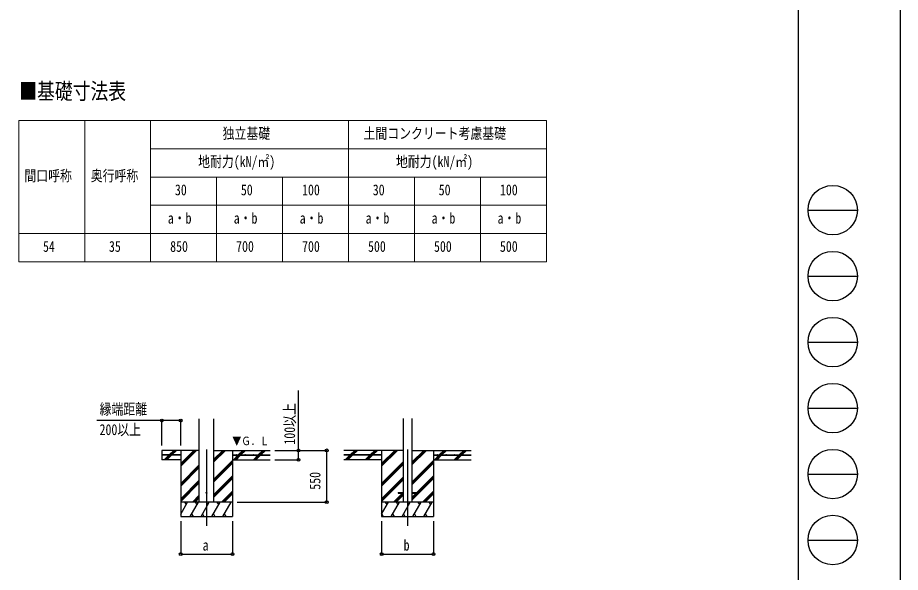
# Model space of a CAD drawing. Units: millimetres, scale not verified. Extents: x -14718 to 14718, y -10395 to 10395.
# Drawn here: x 5349 to 14718, y -6117 to -233 of the extents above; entities that cross this region are included whole.
import ezdxf
from ezdxf.enums import TextEntityAlignment as Align

# ---------------------------------------------------------------- set-up
doc = ezdxf.new("R2010")
doc.units = ezdxf.units.MM
doc.header["$LTSCALE"] = 50
doc.layers.add('0-1_TABLE1', color=7, linetype='Continuous', lineweight=18)
for name, color, linetype in [('0-2_USER1', 3, 'Continuous'), ('0-3_YKK_12', 2, 'Continuous'), ('0-4_YKK_13', 4, 'Continuous'), ('0-5_YKK_A1', 4, 'Continuous'), ('0-6_YKK_D', 6, 'Continuous'), ('0-7_YKK_ZWAK', 7, 'Continuous')]:
    doc.layers.add(name, color=color, linetype=linetype)
doc.styles.add('ＭＳ ゴシック', font='')
doc.styles.get('ＭＳ ゴシック').set_extended_font_data('MS Gothic')

msp = doc.modelspace()

# ---------------------------------------------------------------- linework, layer by layer
at = {"layer": '0-1_TABLE1'}
for p, q in [((5360.53, -1323.37), (10960.53, -1323.37)), ((5360.53, -1323.37), (5360.53, -2823.37)), ((6060.53, -1323.37), (6060.53, -2823.37)), ((6760.53, -1323.37), (6760.53, -2823.37)), ((8860.53, -1323.37), (8860.53, -2823.37)), ((6760.53, -1623.37), (10960.53, -1623.37)), ((6760.53, -1923.37), (10960.53, -1923.37)), ((7460.53, -1923.37), (7460.53, -2823.37)), ((8160.53, -1923.37), (8160.53, -2823.37)), ((9560.53, -1923.37), (9560.53, -2823.37)), ((10260.53, -1923.37), (10260.53, -2823.37)), ((6760.53, -2223.37), (10960.53, -2223.37)), ((5360.53, -2823.37), (10960.53, -2823.37))]:
    msp.add_line(p, q, dxfattribs=at)
for points in [[(10960.53, -1323.37), (10960.53, -1923.37), (10960.53, -2823.37)], [(5360.53, -2523.37), (6060.53, -2523.37), (6760.53, -2523.37), (10960.53, -2523.37)]]:
    msp.add_lwpolyline(points, dxfattribs=at)
at = {"layer": '0-3_YKK_12'}
for p, q in [((7354.22, -4814.16), (7354.22, -5623.37)), ((9487.44, -4814.16), (9487.44, -5623.37))]:
    msp.add_line(p, q, dxfattribs=at)
at = {"layer": '0-4_YKK_13'}
for p, q in [((9387.44, -5268.87), (9387.44, -5277.87)), ((9387.44, -5268.87), (9440.94, -5268.87)), ((9387.44, -5277.87), (9440.94, -5277.87)), ((9533.94, -5268.87), (9587.44, -5268.87)), ((9533.94, -5277.87), (9587.44, -5277.87)), ((9587.44, -5268.87), (9587.44, -5277.87))]:
    msp.add_line(p, q, dxfattribs=at)
msp.add_circle((7354.22, -5273.37), 5, dxfattribs=at)
at = {"layer": '0-5_YKK_A1'}
for p, q in [((7277.22, -5373.37), (7277.22, -4488.02)), ((7431.22, -5373.37), (7431.22, -4488.02)), ((9440.94, -4487.02), (9440.94, -5373.37)), ((9533.94, -4487.02), (9533.94, -5373.37)), ((7079.22, -4870.87), (6879.22, -4870.87)), ((6958.18, -4870.87), (7005.69, -4823.37)), ((6972.33, -4870.87), (7019.83, -4823.37)), ((6986.47, -4870.87), (7033.97, -4823.37)), ((7079.22, -4823.37), (7079.22, -5523.37)), ((7079.22, -4990.25), (7246.1, -4823.37)), ((7079.22, -4976.11), (7231.96, -4823.37)), ((7079.22, -4961.97), (7217.82, -4823.37)), ((7079.22, -4870.87), (7079.22, -4875.87)), ((7431.22, -4946.62), (7554.47, -4823.37)), ((7431.22, -4932.48), (7540.33, -4823.37)), ((7431.22, -4918.34), (7526.19, -4823.37)), ((7431.22, -4823.37), (8029.22, -4823.37)), ((7629.22, -4823.37), (7629.22, -5523.37)), ((7629.22, -4870.87), (8029.22, -4870.87)), ((7629.22, -4870.87), (7629.22, -4875.87)), ((7690.82, -4870.87), (7738.32, -4823.37)), ((7704.96, -4870.87), (7752.46, -4823.37)), ((7719.1, -4870.87), (7766.6, -4823.37)), ((7902.95, -4870.87), (7950.45, -4823.37)), ((7917.09, -4870.87), (7964.59, -4823.37)), ((7931.23, -4870.87), (7978.73, -4823.37)), ((9440.94, -4823.37), (8812.44, -4823.37)), ((9212.44, -4870.87), (8812.44, -4870.87)), ((8879.28, -4870.87), (8926.78, -4823.37)), ((8893.42, -4870.87), (8895.09, -4869.21)), ((8898.28, -4866.02), (8940.92, -4823.37)), ((8907.56, -4870.87), (8955.06, -4823.37)), ((9091.41, -4870.87), (9138.91, -4823.37)), ((9105.55, -4870.87), (9153.05, -4823.37)), ((9119.69, -4870.87), (9167.19, -4823.37)), ((9212.44, -4823.37), (9212.44, -5523.37)), ((9212.44, -4990.25), (9379.33, -4823.37)), ((9212.44, -4976.11), (9365.18, -4823.37)), ((9212.44, -4961.97), (9351.04, -4823.37)), ((9212.44, -4870.87), (9212.44, -4875.87)), ((9533.94, -4977.12), (9687.69, -4823.37)), ((9533.94, -4962.98), (9673.55, -4823.37)), ((9533.94, -4948.84), (9659.41, -4823.37)), ((9533.94, -4823.37), (10162.44, -4823.37)), ((9762.44, -4823.37), (9762.44, -5523.37)), ((9762.44, -4870.87), (10162.44, -4870.87)), ((9762.44, -4870.87), (9762.44, -4875.87)), ((9824.04, -4870.87), (9871.54, -4823.37)), ((9838.18, -4870.87), (9885.68, -4823.37)), ((9852.33, -4870.87), (9899.83, -4823.37)), ((10036.17, -4870.87), (10083.68, -4823.37)), ((10050.32, -4870.87), (10097.82, -4823.37)), ((10064.46, -4870.87), (10111.96, -4823.37)), ((7079.22, -4875.87), (6879.22, -4875.87)), ((7079.22, -4923.37), (6879.22, -4923.37)), ((6907.09, -4921.97), (6953.18, -4875.87)), ((6919.83, -4923.37), (6967.33, -4875.87)), ((6933.97, -4923.37), (6981.47, -4875.87)), ((7431.22, -5130.47), (7629.22, -4932.47)), ((7431.22, -5144.61), (7629.22, -4946.61)), ((7431.22, -5158.75), (7629.22, -4960.75)), ((7629.22, -4875.87), (8029.22, -4875.87)), ((7629.22, -4923.37), (8029.22, -4923.37)), ((7638.32, -4923.37), (7685.82, -4875.87)), ((7652.46, -4923.37), (7699.96, -4875.87)), ((7666.6, -4923.37), (7714.1, -4875.87)), ((7850.45, -4923.37), (7897.95, -4875.87)), ((7864.59, -4923.37), (7912.09, -4875.87)), ((7878.73, -4923.37), (7926.23, -4875.87)), ((9212.44, -4875.87), (8812.44, -4875.87)), ((9212.44, -4923.37), (8812.44, -4923.37)), ((8826.78, -4923.37), (8874.28, -4875.87)), ((8840.92, -4923.37), (8888.42, -4875.87)), ((8855.06, -4923.37), (8902.56, -4875.87)), ((9040.31, -4921.97), (9086.41, -4875.87)), ((9053.05, -4923.37), (9100.55, -4875.87)), ((9067.19, -4923.37), (9114.69, -4875.87)), ((9212.44, -5174.1), (9440.94, -4945.6)), ((9212.44, -5188.24), (9440.94, -4959.74)), ((9533.94, -5160.97), (9762.44, -4932.47)), ((9533.94, -5175.11), (9762.44, -4946.61)), ((9533.94, -5189.25), (9762.44, -4960.75)), ((9762.44, -4875.87), (10162.44, -4875.87)), ((9762.44, -4923.37), (10162.44, -4923.37)), ((9771.54, -4923.37), (9819.04, -4875.87)), ((9785.68, -4923.37), (9833.18, -4875.87)), ((9799.83, -4923.37), (9847.33, -4875.87)), ((9983.67, -4923.37), (10031.17, -4875.87)), ((9997.82, -4923.37), (10045.32, -4875.87)), ((10011.96, -4923.37), (10059.46, -4875.87)), ((7079.22, -5174.1), (7277.22, -4976.1)), ((7079.22, -5188.24), (7277.22, -4990.24)), ((7079.22, -5202.38), (7277.22, -5004.39)), ((9212.44, -5202.38), (9440.94, -4973.89)), ((7079.22, -5336.23), (7277.22, -5138.23)), ((7079.22, -5350.37), (7277.22, -5152.37)), ((7431.22, -5292.6), (7629.22, -5094.6)), ((7431.22, -5306.74), (7629.22, -5108.74)), ((7431.22, -5320.88), (7629.22, -5122.88)), ((9212.44, -5336.23), (9440.94, -5107.73)), ((9212.44, -5350.37), (9440.94, -5121.87)), ((9212.44, -5364.52), (9440.94, -5136.02)), ((9533.94, -5337.24), (9762.44, -5108.74)), ((9533.94, -5351.38), (9762.44, -5122.88)), ((9587.44, -5269.6), (9762.44, -5094.6)), ((7079.22, -5364.52), (7277.22, -5166.52)), ((7204.21, -5373.37), (7277.22, -5300.36)), ((7218.35, -5373.37), (7277.22, -5314.51)), ((7232.5, -5373.37), (7277.22, -5328.65)), ((7512.58, -5373.37), (7629.22, -5256.73)), ((7526.72, -5373.37), (7629.22, -5270.87)), ((7540.86, -5373.37), (7629.22, -5285.02)), ((9337.44, -5373.37), (9432.94, -5277.87)), ((9351.58, -5373.37), (9440.94, -5284.01)), ((9365.72, -5373.37), (9440.94, -5298.15)), ((9533.94, -5323.1), (9579.17, -5277.87)), ((9645.8, -5373.37), (9762.44, -5256.73)), ((9659.94, -5373.37), (9762.44, -5270.87)), ((9674.09, -5373.37), (9762.44, -5285.02)), ((7629.22, -5373.37), (7079.22, -5373.37)), ((7079.22, -5498.82), (7151.65, -5373.37)), ((7136.65, -5399.36), (7121.65, -5373.37)), ((7180.52, -5523.37), (7267.12, -5373.37)), ((7252.12, -5399.35), (7237.12, -5373.37)), ((7295.99, -5523.37), (7382.59, -5373.37)), ((7367.59, -5399.36), (7352.59, -5373.37)), ((7411.46, -5523.37), (7498.06, -5373.37)), ((7483.06, -5399.35), (7468.06, -5373.37)), ((7526.93, -5523.37), (7613.53, -5373.37)), ((7583.53, -5373.37), (7583.53, -5373.37)), ((9762.44, -5373.37), (9212.44, -5373.37)), ((9212.44, -5498.82), (9284.87, -5373.37)), ((9269.87, -5399.36), (9254.87, -5373.37)), ((9313.74, -5523.37), (9400.34, -5373.37)), ((9385.34, -5399.35), (9370.34, -5373.37)), ((9429.21, -5523.37), (9515.81, -5373.37)), ((9500.81, -5399.36), (9485.81, -5373.37)), ((9544.68, -5523.37), (9631.28, -5373.37)), ((9616.28, -5399.35), (9601.28, -5373.37)), ((9660.15, -5523.37), (9746.75, -5373.37)), ((9731.75, -5399.35), (9716.75, -5373.37)), ((7079.22, -5523.37), (7629.22, -5523.37)), ((7195.52, -5497.39), (7210.51, -5523.37)), ((7310.99, -5497.39), (7325.98, -5523.37)), ((7426.46, -5497.39), (7441.46, -5523.37)), ((7541.93, -5497.39), (7556.92, -5523.37)), ((9212.44, -5523.37), (9762.44, -5523.37)), ((9213.27, -5497.39), (9228.27, -5523.37)), ((9328.74, -5497.39), (9343.74, -5523.37)), ((9444.21, -5497.39), (9459.21, -5523.37)), ((9559.68, -5497.39), (9574.68, -5523.37)), ((9675.15, -5497.39), (9690.15, -5523.37))]:
    msp.add_line(p, q, dxfattribs=at)
msp.add_lwpolyline([(7277.22, -4823.37), (6879.22, -4823.37), (6879.22, -4923.37)], dxfattribs=at)
for centre in [(6944.22, -4868.37), (7034.22, -4868.37), (7674.22, -4868.37), (7764.22, -4868.37), (7854.22, -4868.37), (7944.22, -4868.37), (8897.44, -4868.37), (8987.44, -4868.37), (9077.44, -4868.37), (9167.44, -4868.37), (9807.44, -4868.37), (9897.44, -4868.37), (9987.44, -4868.37), (10077.44, -4868.37)]:
    msp.add_circle(centre, 2.5, dxfattribs=at)
at = {"layer": '0-6_YKK_D'}
for p, q in [((6879.22, -4773.37), (6879.22, -4507.12)), ((7079.22, -4773.37), (7079.22, -4507.12)), ((8079.22, -4823.37), (8630.22, -4823.37)), ((8079.22, -4823.37), (8330.22, -4823.37)), ((8629.22, -5373.37), (8629.22, -4823.37)), ((8079.22, -4923.37), (8330.22, -4923.37)), ((7679.22, -5373.37), (8630.22, -5373.37)), ((7079.22, -5573.37), (7079.22, -5924.37)), ((7629.22, -5573.37), (7629.22, -5924.37)), ((9212.44, -5573.37), (9212.44, -5924.37)), ((9762.44, -5573.37), (9762.44, -5924.37)), ((7079.22, -5923.37), (7629.22, -5923.37)), ((9212.44, -5923.37), (9762.44, -5923.37))]:
    msp.add_line(p, q, dxfattribs=at)
for points in [[(8329.22, -4923.37), (8329.22, -4823.37), (8329.22, -4189.87)], [(7079.22, -4508.12), (6879.22, -4508.12), (6188.52, -4508.12)]]:
    msp.add_lwpolyline(points, dxfattribs=at)
for centre in [(6879.22, -4508.12), (7079.22, -4508.12), (8329.22, -4823.37), (8629.22, -4823.37), (8329.22, -4923.37), (8629.22, -5373.37), (7079.22, -5923.37), (7629.22, -5923.37), (9212.44, -5923.37), (9762.44, -5923.37)]:
    msp.add_circle(centre, 14.88, dxfattribs=at)
at = {"layer": '0-7_YKK_ZWAK'}
for p, q in [((13632.57, 9712.5), (13632.57, -8837.5)), ((13737.57, -2275), (14262.57, -2275)), ((13737.57, -2975), (14262.57, -2975)), ((13737.57, -3675), (14262.57, -3675)), ((13737.57, -4375), (14262.57, -4375)), ((13737.57, -5075), (14262.57, -5075)), ((13737.57, -5775), (14262.57, -5775))]:
    msp.add_line(p, q, dxfattribs=at)
msp.add_lwpolyline([(-14717.5, -10395), (14717.5, -10395), (14717.5, 10395), (-14717.5, 10395)], close=True, dxfattribs=at)
for centre in [(14000.07, -2275), (14000.07, -2975), (14000.07, -3675), (14000.07, -4375), (14000.07, -5075), (14000.07, -5775)]:
    msp.add_circle(centre, 262.5, dxfattribs=at)

# ---------------------------------------------------------------- texts
at = {"layer": '0-1_TABLE1', "style": 'ＭＳ ゴシック', "width": 0.8}
for s, p in [('独立基礎', (7524.93, -1552.12)), ('土間コンクリート考慮基礎', (9020.13, -1552.12)), ('地耐力(kN/㎡)', (7264.53, -1852.12)), ('地耐力(kN/㎡)', (9364.53, -1852.12)), ('間口呼称', (5420.73, -2002.12)), ('奥行呼称', (6124.93, -2002.12)), ('30', (7018.13, -2152.12)), ('50', (7718.13, -2152.12)), ('100', (8367.73, -2152.12)), ('30', (9118.13, -2152.12)), ('50', (9818.13, -2152.12)), ('100', (10467.73, -2152.12)), ('a・b', (6942.53, -2452.12)), ('a・b', (7642.53, -2452.12)), ('a・b', (8342.53, -2452.12)), ('a・b', (9042.53, -2452.12)), ('a・b', (9742.53, -2452.12)), ('a・b', (10442.53, -2452.12)), ('54', (5618.13, -2752.12)), ('35', (6318.13, -2752.12)), ('850', (6967.73, -2752.12)), ('700', (7667.73, -2752.12)), ('700', (8367.73, -2752.12)), ('500', (9067.73, -2752.12)), ('500', (9767.73, -2752.12)), ('500', (10467.73, -2752.12))]:
    msp.add_text(s, height=115.5, dxfattribs=at).set_placement(p, align=Align.BOTTOM_LEFT)
at = {"layer": '0-2_USER1', "style": 'ＭＳ ゴシック', "width": 0.8}
msp.add_text('■基礎寸法表', height=173.2, dxfattribs=at).set_placement((5365.81, -1151.1), align=Align.BOTTOM_LEFT)
at = {"layer": '0-5_YKK_A1', "style": 'ＭＳ ゴシック', "width": 0.8}
msp.add_text('▼Ｇ．Ｌ', height=87.98, dxfattribs=at).set_placement((7625.35, -4794.92), align=Align.BOTTOM_LEFT)
at = {"layer": '0-6_YKK_D', "style": 'ＭＳ ゴシック', "width": 0.8}
for s, p in [('縁端距離', (6218.52, -4478.12)), ('200以上', (6218.52, -4695.62)), ('a', (7312.22, -5921.04)), ('b', (9445.44, -5921.04))]:
    msp.add_text(s, height=115.5, dxfattribs=at).set_placement(p, align=Align.BOTTOM_LEFT)
for s, p in [('100以上', (8327.82, -4762.47)), ('550', (8597.22, -5241.17))]:
    msp.add_text(s, height=115.5, rotation=90, dxfattribs=at).set_placement(p, align=Align.BOTTOM_LEFT)

doc.saveas('drawing.dxf')
